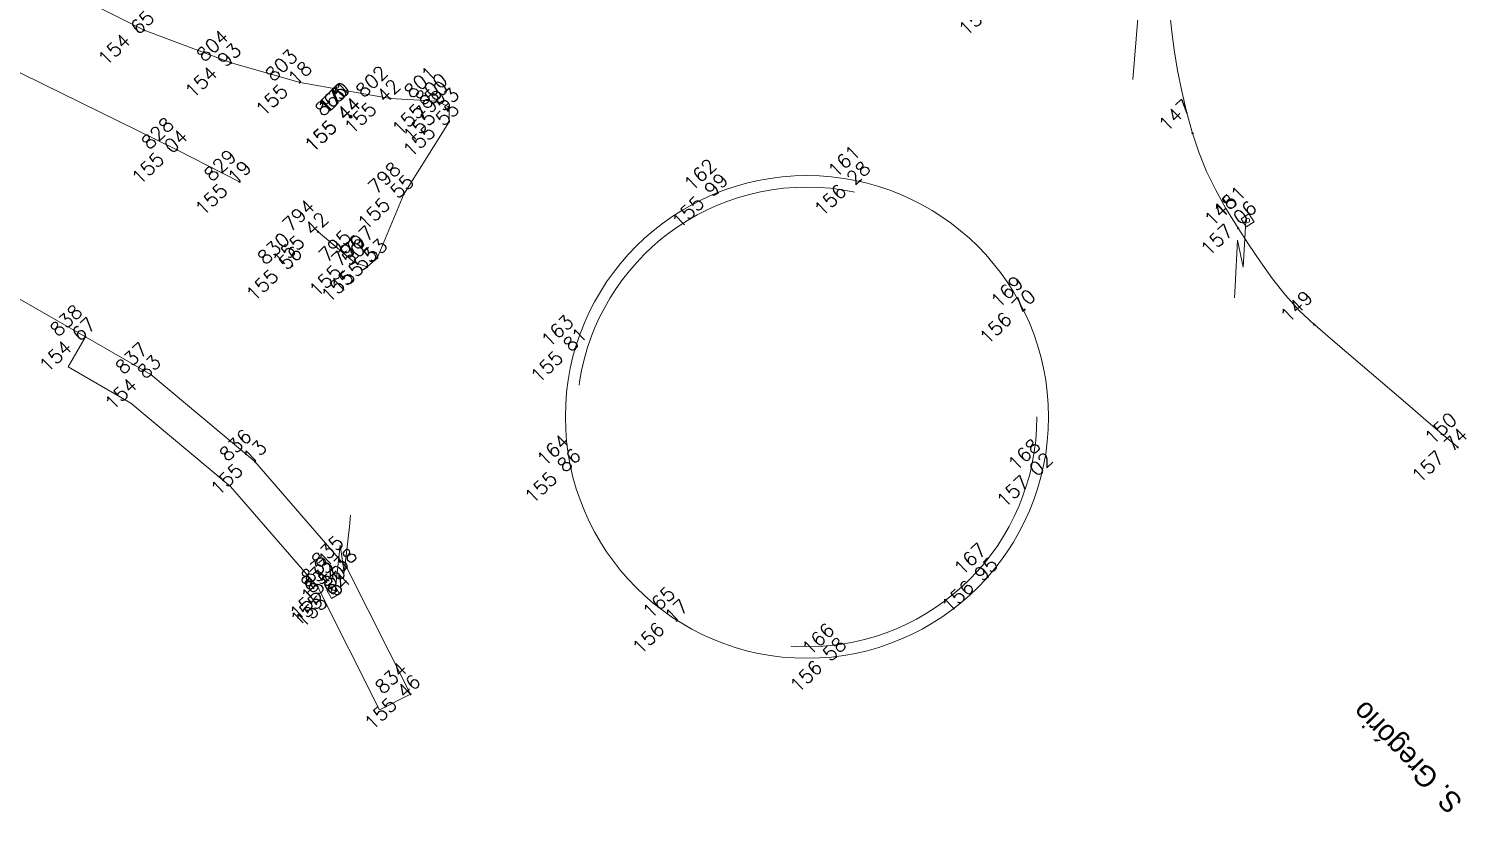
# Model space of a CAD drawing. Header units: millimetres. Extents: x -16 to 1007, y 828 to 1356.
# Drawn here: x 815.1 to 877.4, y 1025.6 to 1059.7 of the extents above; entities that cross this region are included whole.
import ezdxf
from ezdxf.enums import TextEntityAlignment as Align

# ---------------------------------------------------------------- set-up
doc = ezdxf.new("R2010")
doc.units = ezdxf.units.MM
doc.header["$LTSCALE"] = 4
for name, pattern in [('CONTINUOUS1', [0, 0, 0]), ('DASHED', [0.75, 0.5, -0.25]), ('DGN2', [8.182077, 4.091038, -4.091038])]:
    doc.linetypes.add(name, pattern=pattern)
doc.layers.get('0').update_dxf_attribs({"linetype": 'CONTINUOUS1', "lineweight": 0})
for name, color, linetype, lineweight, true_color in [('1', 1, 'DASHED', 0, 0xff0000), ('51', 1, 'CONTINUOUS1', 0, 0xff0000), ('52', 2, 'CONTINUOUS1', 0, 0xffff00), ('53', 3, 'CONTINUOUS1', 0, 0x00ff00)]:
    doc.layers.add(name, color=color, linetype=linetype, lineweight=lineweight, true_color=true_color)
for name, color, linetype, lineweight in [('10', 7, 'CONTINUOUS1', 0), ('11', 7, 'CONTINUOUS1', 0), ('13', 7, 'CONTINUOUS1', 0), ('2', 7, 'CONTINUOUS1', 0), ('Level 1', 7, 'Continuous', 0)]:
    doc.layers.add(name, color=color, linetype=linetype, lineweight=lineweight)
doc.styles.get("Standard").update_dxf_attribs({"font": 'txt_____.ttf'})

# ---------------------------------------------------------------- blocks, each defined once
blk = doc.blocks.new('anonymous15')
at = {"layer": '11', "color": 7, "flags": 128}
blk.add_lwpolyline([(-0.142, -1.497), (0.079, 0.491), (0.259, -0.696), (0.48, 1.292), (0.536, 1.789)], dxfattribs=at)
at = {"layer": '11', "color": 7, "linetype": 'CONTINUOUS1'}
blk.add_lwpolyline([(-0.499, -1.458), (-0.294, -1.816), (0.055, -1.616), (-0.149, -1.258), (-0.499, -1.458)], close=True, dxfattribs=at)
blk.add_circle((-0.222, -1.537), 0.0892, dxfattribs=at)
blk = doc.blocks.new('anonymous16')
at = {"layer": '11', "color": 7, "flags": 128}
blk.add_lwpolyline([(0.056, 1.503), (-0.051, -0.494), (-0.299, 0.68), (-0.406, -1.317), (-0.433, -1.817)], dxfattribs=at)
at = {"layer": '11', "color": 7, "linetype": 'CONTINUOUS1'}
blk.add_lwpolyline([(0.415, 1.484), (0.19, 1.83), (-0.147, 1.61), (0.077, 1.265), (0.415, 1.484)], close=True, dxfattribs=at)
blk.add_circle((0.134, 1.547), 0.0892, dxfattribs=at)
blk = doc.blocks.new('anonymous18')
at = {"layer": 'Level 1', "color": 7, "insert": (-0.636, 0.011), "char_height": 0.9, "width": 7.22159, "attachment_point": 1, "rotation": 134, "line_spacing_factor": 0.8}
blk.add_mtext('\\ftxt|b0|i0|c0|p0;S. Gregório', dxfattribs=at)
blk = doc.blocks.new('anonymous')
at = {"color": 7}
blk.add_line((96.902, -134.161), (99.802, -98.002), dxfattribs=at)
at = {"color": 7, "linetype": 'Continuous', "lineweight": 0}
blk.add_lwpolyline([(110.987, -150.126), (110.298, -149.536), (109.609, -148.946), (108.92, -148.356), (108.231, -147.766), (107.542, -147.176), (106.853, -146.585), (106.164, -145.995), (105.475, -145.405), (104.787, -144.815), (104.764, -144.796), (104.127, -144.198), (103.522, -143.529), (102.961, -142.819), (102.43, -142.078), (101.919, -141.315), (101.466, -140.618), (101.415, -140.54), (100.933, -139.759), (100.492, -138.965), (100.098, -138.152), (99.756, -137.313), (99.487, -136.497), (99.472, -136.443), (99.23, -135.555), (99.018, -134.666), (98.835, -133.775), (98.685, -132.881), (98.567, -131.984), (98.484, -131.083)], dxfattribs=at)
at = {"layer": '1', "color": 7, "linetype": 'Continuous', "lineweight": 0}
blk.add_circle((82.762, -148.809), 10.476, dxfattribs=at)
at = {"layer": '1', "color": 7, "linetype": 'DGN2', "lineweight": 0}
blk.add_circle((82.762, -148.809), 9.976, dxfattribs=at)
at = {"layer": '10', "color": 7, "linetype": 'CONTINUOUS1', "flags": 128}
for points in [[(61.563, -140.772), (63.135, -142.1), (63.688, -142.297), (64.13, -141.915), (65.275, -139.144), (67.241, -135.993), (67.245, -135.361), (66.722, -135.097), (64.69, -134.994), (60.777, -134.292), (57.785, -133.438), (54.014, -132.024), (39.147, -124.566), (27.286, -118.716), (16.327, -113.349), (6.097, -108.764), (-1.409, -105.708), (-10.975, -102.204), (-19.745, -99.613), (-26.631, -97.856), (-32.371, -96.54), (-33.039, -96.876), (-32.629, -97.512), (-29.987, -98.228), (-16.487, -102.599), (-8.947, -105.585), (0.226, -109.831), (5.665, -112.586), (9.3, -114.484), (18.86, -119.216), (29.829, -124.659), (45.384, -132.281), (55.438, -137.211), (58.153, -138.599)], [(51.471, -145.336), (40.03, -138.782), (29.054, -132.605), (14.776, -124.998), (5.492, -120.317), (-5.12, -114.851), (-14.591, -110.292), (-23.884, -106.385), (-31.775, -103.687), (-32.083, -105.133)]]:
    blk.add_lwpolyline(points, dxfattribs=at)
at = {"layer": '2', "color": 7, "flags": 128}
for points in [[(51.471, -145.336), (50.722, -146.636)], [(65.567, -160.847), (62.811, -155.358), (58.821, -150.75), (54.307, -146.971), (51.471, -145.336)], [(64.226, -161.52), (61.554, -156.198), (57.766, -151.823), (53.444, -148.205), (50.722, -146.636)], [(65.567, -160.847), (64.226, -161.52)]]:
    blk.add_lwpolyline(points, dxfattribs=at)
at = {"color": 7, "linetype": 'Continuous', "lineweight": 0}
for name, p in [('anonymous16', (101.739, -141.821)), ('anonymous15', (62.437, -154.869)), ('anonymous18', (111.239, -166.126))]:
    blk.add_blockref(name, p, dxfattribs=at)

msp = doc.modelspace()

# ---------------------------------------------------------------- linework, layer by layer
at = {"layer": '13', "linetype": 'Continuous', "lineweight": 0}
for points in [[(820.05, 1059.571, 1), (820.086, 1059.606, 1), (820.05, 1059.571, 1)], [(823.821, 1058.157, 1), (823.857, 1058.192, 1), (823.821, 1058.157, 1)], [(826.812, 1057.303, 1), (826.848, 1057.337, 1), (826.812, 1057.303, 1)], [(830.725, 1056.601, 1), (830.761, 1056.635, 1), (830.725, 1056.601, 1)], [(832.758, 1056.498, 1), (832.794, 1056.533, 1), (832.758, 1056.498, 1)], [(833.28, 1056.234, 1), (833.316, 1056.269, 1), (833.28, 1056.234, 1)], [(829, 1055.822, 1), (829.036, 1055.857, 1), (829, 1055.822, 1)], [(829.009, 1055.815, 1), (829.045, 1055.85, 1), (829.009, 1055.815, 1)], [(829.011, 1055.817, 1), (829.047, 1055.852, 1), (829.011, 1055.817, 1)], [(833.277, 1055.602, 1), (833.313, 1055.636, 1), (833.277, 1055.602, 1)], [(821.474, 1054.384, 1), (821.51, 1054.419, 1), (821.474, 1054.384, 1)], [(824.188, 1052.996, 1), (824.224, 1053.031, 1), (824.188, 1052.996, 1)], [(851.106, 1053.033, 1), (851.142, 1053.068, 1), (851.106, 1053.033, 1)], [(831.31, 1052.451, 1), (831.346, 1052.485, 1), (831.31, 1052.451, 1)], [(844.935, 1052.524, 1), (844.971, 1052.558, 1), (844.935, 1052.524, 1)], [(867.832, 1051.277, 1), (867.867, 1051.312, 1), (867.832, 1051.277, 1)], [(827.599, 1050.823, 1), (827.635, 1050.858, 1), (827.599, 1050.823, 1)], [(826.471, 1049.35, 1), (826.507, 1049.385, 1), (826.471, 1049.35, 1)], [(829.171, 1049.496, 1), (829.207, 1049.53, 1), (829.171, 1049.496, 1)], [(829.724, 1049.298, 1), (829.759, 1049.332, 1), (829.724, 1049.298, 1)], [(830.165, 1049.68, 1), (830.201, 1049.715, 1), (830.165, 1049.68, 1)], [(858.243, 1047.441, 1), (858.279, 1047.476, 1), (858.243, 1047.441, 1)], [(817.506, 1046.259, 1), (817.542, 1046.294, 1), (817.506, 1046.259, 1)], [(838.742, 1045.738, 1), (838.778, 1045.772, 1), (838.742, 1045.738, 1)], [(820.342, 1044.625, 1), (820.378, 1044.659, 1), (820.342, 1044.625, 1)], [(877.023, 1041.469, 1), (877.059, 1041.503, 1), (877.023, 1041.469, 1)], [(824.857, 1040.845, 1), (824.893, 1040.88, 1), (824.857, 1040.845, 1)], [(838.554, 1040.562, 1), (838.59, 1040.597, 1), (838.554, 1040.562, 1)], [(858.989, 1040.363, 1), (859.025, 1040.398, 1), (858.989, 1040.363, 1)], [(828.846, 1036.238, 1), (828.882, 1036.272, 1), (828.846, 1036.238, 1)], [(856.643, 1035.84, 1), (856.679, 1035.875, 1), (856.643, 1035.84, 1)], [(828.324, 1035.466, 1), (828.36, 1035.501, 1), (828.324, 1035.466, 1)], [(828.387, 1035.237, 1), (828.423, 1035.272, 1), (828.387, 1035.237, 1)], [(828.523, 1035.119, 1), (828.559, 1035.154, 1), (828.523, 1035.119, 1)], [(843.146, 1033.951, 1), (843.182, 1033.986, 1), (843.146, 1033.951, 1)], [(850.06, 1032.366, 1), (850.096, 1032.401, 1), (850.06, 1032.366, 1)], [(831.602, 1030.748, 1), (831.638, 1030.783, 1), (831.602, 1030.748, 1)]]:
    msp.add_lwpolyline(points, format="xyb", dxfattribs=at)
at = {"layer": '51', "linetype": 'Continuous', "lineweight": 0}
for points in [[(833.28, 1056.234, 1), (833.316, 1056.269, 1), (833.28, 1056.234, 1)], [(833.277, 1055.602, 1), (833.313, 1055.636, 1), (833.277, 1055.602, 1)], [(831.31, 1052.451, 1), (831.346, 1052.485, 1), (831.31, 1052.451, 1)], [(827.599, 1050.823, 1), (827.635, 1050.858, 1), (827.599, 1050.823, 1)], [(829.171, 1049.496, 1), (829.207, 1049.53, 1), (829.171, 1049.496, 1)], [(829.724, 1049.298, 1), (829.759, 1049.332, 1), (829.724, 1049.298, 1)], [(830.165, 1049.68, 1), (830.201, 1049.715, 1), (830.165, 1049.68, 1)]]:
    msp.add_lwpolyline(points, format="xyb", dxfattribs=at)
at = {"layer": '52', "linetype": 'Continuous', "lineweight": 0}
for points in [[(820.05, 1059.571, 1), (820.086, 1059.606, 1), (820.05, 1059.571, 1)], [(823.821, 1058.157, 1), (823.857, 1058.192, 1), (823.821, 1058.157, 1)], [(826.812, 1057.303, 1), (826.848, 1057.337, 1), (826.812, 1057.303, 1)], [(830.725, 1056.601, 1), (830.761, 1056.635, 1), (830.725, 1056.601, 1)], [(832.758, 1056.498, 1), (832.794, 1056.533, 1), (832.758, 1056.498, 1)], [(829, 1055.822, 1), (829.036, 1055.857, 1), (829, 1055.822, 1)], [(829.009, 1055.815, 1), (829.045, 1055.85, 1), (829.009, 1055.815, 1)], [(829.011, 1055.817, 1), (829.047, 1055.852, 1), (829.011, 1055.817, 1)], [(865.523, 1055.098, 1), (865.559, 1055.133, 1), (865.523, 1055.098, 1)], [(821.474, 1054.384, 1), (821.51, 1054.419, 1), (821.474, 1054.384, 1)], [(824.188, 1052.996, 1), (824.224, 1053.031, 1), (824.188, 1052.996, 1)], [(851.106, 1053.033, 1), (851.142, 1053.068, 1), (851.106, 1053.033, 1)], [(844.935, 1052.524, 1), (844.971, 1052.558, 1), (844.935, 1052.524, 1)], [(867.832, 1051.277, 1), (867.867, 1051.312, 1), (867.832, 1051.277, 1)], [(867.501, 1050.977, 1), (867.537, 1051.011, 1), (867.501, 1050.977, 1)], [(826.471, 1049.35, 1), (826.507, 1049.385, 1), (826.471, 1049.35, 1)], [(858.243, 1047.441, 1), (858.279, 1047.476, 1), (858.243, 1047.441, 1)], [(870.8, 1046.799, 1), (870.836, 1046.834, 1), (870.8, 1046.799, 1)], [(817.506, 1046.259, 1), (817.542, 1046.294, 1), (817.506, 1046.259, 1)], [(838.742, 1045.738, 1), (838.778, 1045.772, 1), (838.742, 1045.738, 1)], [(820.342, 1044.625, 1), (820.378, 1044.659, 1), (820.342, 1044.625, 1)], [(877.023, 1041.469, 1), (877.059, 1041.503, 1), (877.023, 1041.469, 1)], [(824.857, 1040.845, 1), (824.893, 1040.88, 1), (824.857, 1040.845, 1)], [(838.554, 1040.562, 1), (838.59, 1040.597, 1), (838.554, 1040.562, 1)], [(858.989, 1040.363, 1), (859.025, 1040.398, 1), (858.989, 1040.363, 1)], [(828.846, 1036.238, 1), (828.882, 1036.272, 1), (828.846, 1036.238, 1)], [(856.643, 1035.84, 1), (856.679, 1035.875, 1), (856.643, 1035.84, 1)], [(828.324, 1035.466, 1), (828.36, 1035.501, 1), (828.324, 1035.466, 1)], [(828.387, 1035.237, 1), (828.423, 1035.272, 1), (828.387, 1035.237, 1)], [(828.523, 1035.119, 1), (828.559, 1035.154, 1), (828.523, 1035.119, 1)], [(843.146, 1033.951, 1), (843.182, 1033.986, 1), (843.146, 1033.951, 1)], [(850.06, 1032.366, 1), (850.096, 1032.401, 1), (850.06, 1032.366, 1)], [(831.602, 1030.748, 1), (831.638, 1030.783, 1), (831.602, 1030.748, 1)]]:
    msp.add_lwpolyline(points, format="xyb", dxfattribs=at)
at = {"layer": '53', "linetype": 'Continuous', "lineweight": 0}
msp.add_lwpolyline([(828.984, 1055.791, 1), (829.074, 1055.878, 1), (828.984, 1055.791, 1)], format="xyb", dxfattribs=at)

# ---------------------------------------------------------------- block references
at = {"color": 7, "linetype": 'Continuous', "lineweight": 0}
msp.add_blockref('anonymous', (766.054, 1191.612), dxfattribs=at)

# ---------------------------------------------------------------- texts
at = {"layer": '13', "linetype": 'Continuous', "lineweight": 0}
for s, p in [('156 68 ', (856.963, 1060.478)), ('154 65 ', (819.642, 1059.178)), ('154 93 ', (823.414, 1057.763)), ('155 18 ', (826.477, 1056.979)), ('155 42 ', (830.318, 1056.207)), ('155 50 ', (832.387, 1056.14)), ('155 53 ', (832.873, 1055.841)), ('155 44 ', (828.593, 1055.429)), ('155 44 ', (828.601, 1055.422)), ('155 44 ', (828.603, 1055.424)), ('155 55 ', (832.87, 1055.208)), ('155 04 ', (821.102, 1054.025)), ('155 19 ', (823.853, 1052.672)), ('156 28 ', (850.699, 1052.64)), ('155 55 ', (830.903, 1052.057)), ('155 99 ', (844.527, 1052.13)), ('157 06 ', (867.46, 1050.918)), ('155 42 ', (827.191, 1050.43)), ('155 53 ', (829.758, 1049.287)), ('155 56 ', (826.064, 1048.956)), ('155 50 ', (828.799, 1049.137)), ('155 53 ', (829.316, 1048.904)), ('156 70 ', (857.871, 1047.082)), ('154 67 ', (817.099, 1045.866)), ('155 81 ', (838.407, 1045.414)), ('154 83 ', (819.935, 1044.231)), ('157 74 ', (876.615, 1041.075)), ('155 13 ', (824.521, 1040.521)), ('155 86 ', (838.146, 1040.169)), ('157 02 ', (858.617, 1040.005)), ('155 38 ', (828.439, 1035.844)), ('155 50 ', (827.953, 1035.107)), ('156 95 ', (856.236, 1035.447)), ('155 62 ', (827.979, 1034.844)), ('155 51 ', (828.187, 1034.795)), ('156 17 ', (842.811, 1033.627)), ('156 58 ', (849.653, 1031.973)), ('155 46 ', (831.195, 1030.354))]:
    msp.add_text(s, height=0.6, rotation=44, dxfattribs=at).set_placement(p, align=Align.CENTER)
at = {"layer": '51', "linetype": 'Continuous', "lineweight": 0}
for s, p in [('800', (832.734, 1056.818)), ('799', (832.658, 1056.116)), ('798', (830.691, 1052.965)), ('794', (826.98, 1051.338)), ('795', (828.552, 1050.01)), ('796', (829.105, 1049.812)), ('797', (829.546, 1050.195))]:
    msp.add_text(s, height=0.6, rotation=44, dxfattribs=at).set_placement(p, align=Align.CENTER)
at = {"layer": '52', "linetype": 'Continuous', "lineweight": 0}
for s, p in [('804', (823.238, 1058.706)), ('803', (826.229, 1057.852)), ('802', (830.143, 1057.15)), ('801', (832.247, 1057.117)), ('865', (828.381, 1056.337)), ('170', (828.5, 1056.436)), ('171', (828.534, 1056.469)), ('147', (864.976, 1055.682)), ('828', (820.855, 1054.899)), ('829', (823.569, 1053.511)), ('161', (850.631, 1053.687)), ('162', (844.388, 1053.108)), ('148', (866.954, 1051.561)), ('151', (867.357, 1051.931)), ('830', (825.889, 1049.899)), ('169', (857.696, 1048.025)), ('149', (870.253, 1047.383)), ('838', (816.888, 1046.774)), ('163', (838.196, 1046.322)), ('837', (819.724, 1045.139)), ('150', (876.512, 1042.088)), ('836', (824.238, 1041.36)), ('164', (838.007, 1041.147)), ('168', (858.442, 1040.947)), ('835', (828.227, 1036.752)), ('831', (827.778, 1036.05)), ('167', (856.096, 1036.424)), ('833', (827.768, 1035.752)), ('832', (827.904, 1035.633)), ('165', (842.599, 1034.536)), ('166', (849.513, 1032.95)), ('834', (830.984, 1031.262))]:
    msp.add_text(s, height=0.6, rotation=44, dxfattribs=at).set_placement(p, align=Align.CENTER)
at = {"layer": '53', "linetype": 'Continuous', "lineweight": 0}
msp.add_text('E3', height=0.6, rotation=44, dxfattribs=at).set_placement((828.476, 1056.413), align=Align.CENTER)

doc.saveas('drawing.dxf')
